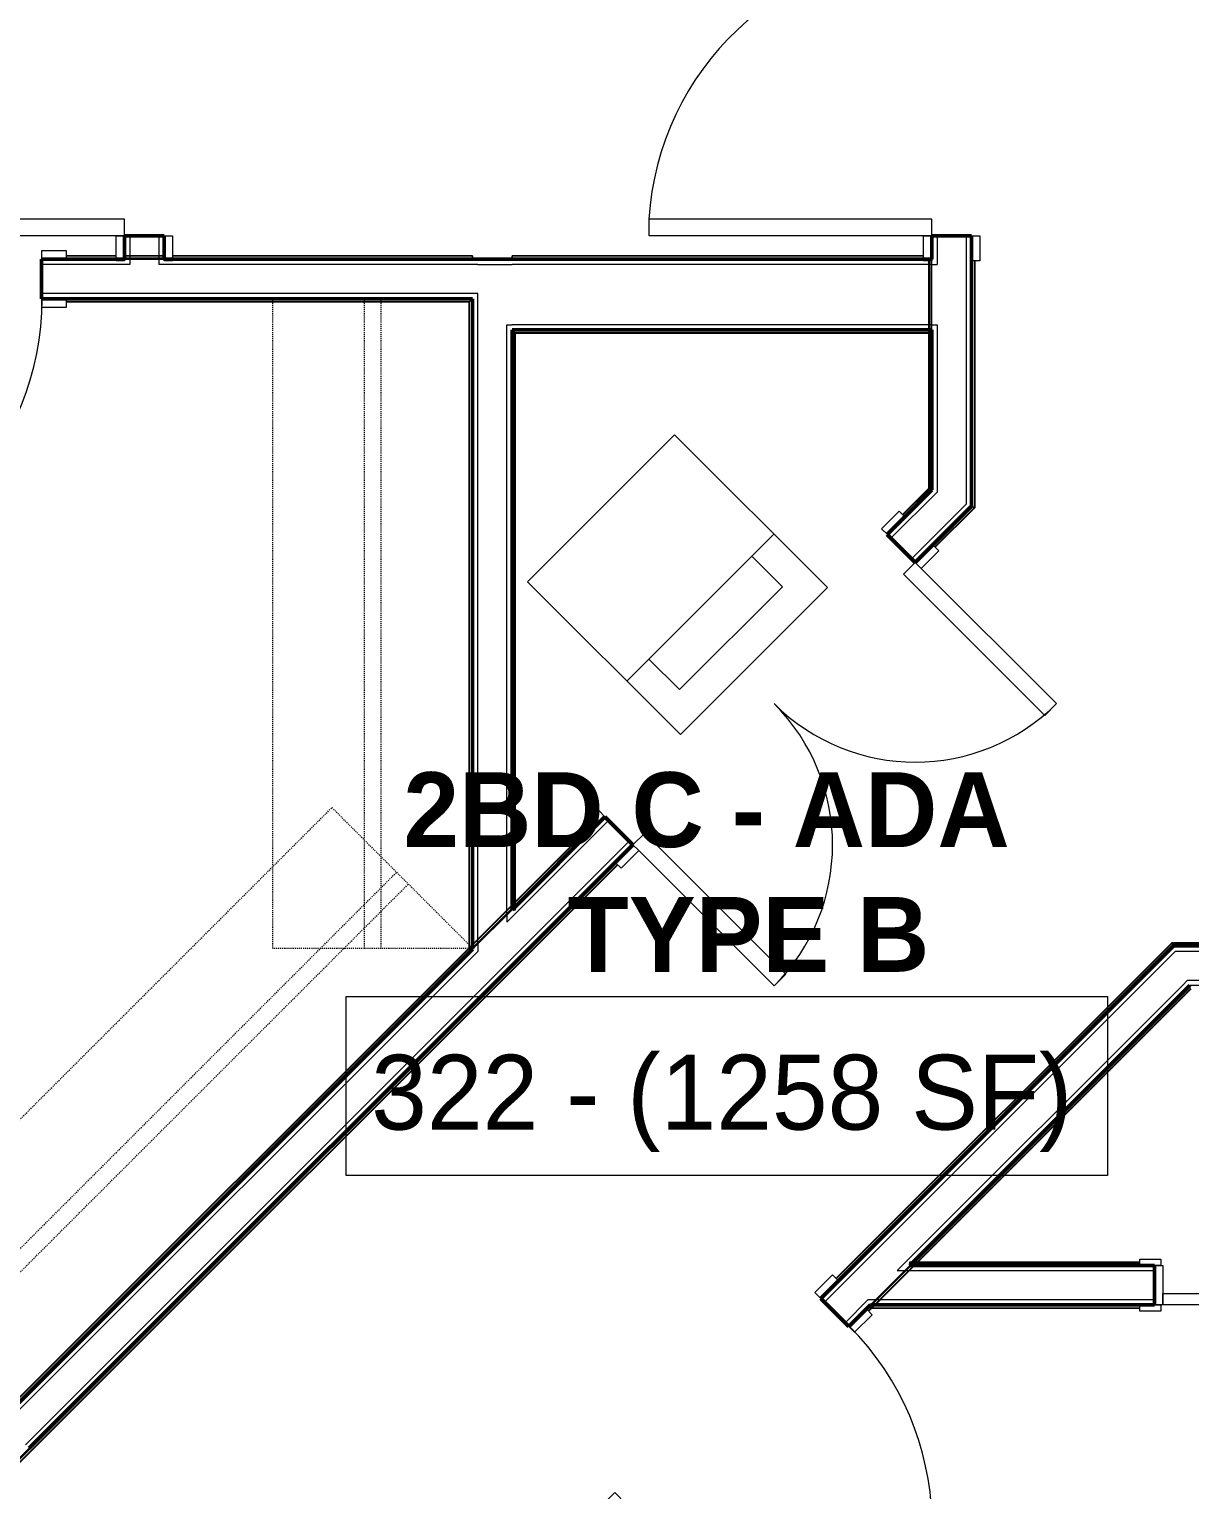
# Model space of a CAD drawing. Header units: inches. Extents: x -4218 to -1830, y 9767 to 12426.
# Drawn here: x -2405.6 to -2266.1, y 10525.4 to 10701 of the extents above; entities that cross this region are included whole.
import ezdxf

# ---------------------------------------------------------------- set-up
doc = ezdxf.new("R2010")
doc.units = ezdxf.units.IN
doc.header["$MEASUREMENT"] = 0
doc.linetypes.add('Dash', pattern=[0.25, 0.125, -0.125])
for name, color, linetype, lineweight in [('0-1', 7, 'Continuous', 5), ('0-2', 253, 'Continuous', 9), ('A-AREA-IDEN', 2, 'Continuous', 9), ('A-DOOR-1', 7, 'Continuous', 9), ('A-DOOR-2', 50, 'Continuous', 20), ('A-DOOR-FRAM-1', 50, 'Continuous', 20), ('A-WALL-1', 250, 'Continuous', 50), ('A-WALL-2', 10, 'Continuous', 13), ('A-WALL-3', 254, 'Continuous', 9), ('A-WALL-4', 253, 'Continuous', 9), ('A-WALL-5', 252, 'Continuous', 9), ('A-WALL-6', 7, 'Continuous', 9), ('I-WALL-1', 250, 'Continuous', 50), ('I-WALL-2', 254, 'Continuous', 9), ('I-WALL-3', 253, 'Continuous', 9), ('I-WALL-4', 252, 'Continuous', 9), ('I-WALL-5', 7, 'Continuous', 9), ('P-SANR-FIXT-1', 7, 'Continuous', 9), ('Q-CASE-HDLN-1', 7, 'Dash', 9)]:
    doc.layers.add(name, color=color, linetype=linetype, lineweight=lineweight)
doc.styles.add('Century Gothic', font='ufonts.com_century-gothic.ttf', dxfattribs={"height": 9})
doc.styles.add('Century Gothic_B', font='GOTHICB.TTF', dxfattribs={"height": 9})

# ---------------------------------------------------------------- blocks, each defined once
blk = doc.blocks.new('Basic Wall _ INT - W4BØF - _5_8 GYP - 2X4 WOOD_BATT_ - 5_8 GYP_ - ___-2687616-BACKGROUND - 3RD FLOOR')
at = {"layer": 'A-WALL-4'}
for p, q in [((-2292.3, 10643.61), (-2292.32, 10643.62)), ((-2292.12, 10643.53), (-2292.18, 10643.56)), ((-2291.97, 10643.47), (-2292.12, 10643.53)), ((-2291.91, 10643.45), (-2291.97, 10643.47)), ((-2299.08, 10636.86), (-2296.96, 10638.98)), ((-2335.14, 10600.8), (-2333.02, 10602.92)), ((-2408.95, 10526.99), (-2408.95, 10526.96)), ((-2408.95, 10526.8), (-2408.95, 10526.71)), ((-2408.95, 10526.7), (-2408.95, 10526.5)), ((-2408.95, 10526.5), (-2408.95, 10526.41))]:
    blk.add_line(p, q, dxfattribs=at)
at = {"layer": 'A-WALL-5'}
for p, q in [((-2296.96, 10638.98), (-2292.32, 10643.62)), ((-2291.97, 10643.47), (-2296.71, 10638.73)), ((-2408.95, 10526.99), (-2335.14, 10600.8)), ((-2334.89, 10600.55), (-2408.95, 10526.5))]:
    blk.add_line(p, q, dxfattribs=at)
at = {"layer": 'A-WALL-6'}
for p, q in [((-2296.87, 10638.89), (-2292.2, 10643.57)), ((-2291.91, 10643.45), (-2296.67, 10638.69)), ((-2408.95, 10526.82), (-2335.05, 10600.71)), ((-2334.85, 10600.51), (-2408.95, 10526.41))]:
    blk.add_line(p, q, dxfattribs=at)
at = {"layer": 'A-WALL-6', "flags": 128}
for points in [[(-2292.28, 10643.6), (-2292.26, 10643.59), (-2292.24, 10643.58), (-2292.22, 10643.58), (-2292.21, 10643.57), (-2292.2, 10643.57), (-2292.2, 10643.57)], [(-2292.2, 10643.57), (-2292.18, 10643.56), (-2292.12, 10643.53), (-2292.03, 10643.5), (-2291.91, 10643.45)], [(-2408.95, 10526.82), (-2408.95, 10526.82), (-2408.95, 10526.83), (-2408.95, 10526.85), (-2408.95, 10526.87), (-2408.95, 10526.9), (-2408.95, 10526.93)], [(-2408.95, 10526.41), (-2408.95, 10526.58), (-2408.95, 10526.71), (-2408.95, 10526.79), (-2408.95, 10526.82)]]:
    blk.add_lwpolyline(points, dxfattribs=at)
blk = doc.blocks.new('Basic Wall _ INT - W4BØF - _5_8 GYP - 2X4 WOOD_BATT_ - 5_8 GYP_ - ___-2687615-BACKGROUND - 3RD FLOOR')
at = {"layer": 'A-WALL-4'}
for p, q in [((-2297.42, 10645.73), (-2297.49, 10645.76)), ((-2297.28, 10645.67), (-2297.42, 10645.73)), ((-2297.21, 10645.64), (-2297.28, 10645.67)), ((-2297.07, 10645.58), (-2297.1, 10645.59)), ((-2302.44, 10640.22), (-2300.32, 10642.34)), ((-2338.5, 10604.16), (-2336.38, 10606.28)), ((-2352.3, 10590.36), (-2347.55, 10595.11)), ((-2347.55, 10595.6), (-2351.65, 10591.51)), ((-2347.35, 10595.81), (-2347.4, 10595.75)), ((-2347.25, 10595.9), (-2347.35, 10595.81)), ((-2347.14, 10596.02), (-2347.25, 10595.9)), ((-2352.59, 10590.56), (-2352.71, 10590.44)), ((-2352.5, 10590.65), (-2352.59, 10590.56)), ((-2352.44, 10590.71), (-2352.5, 10590.65)), ((-2351.68, 10591.48), (-2352.3, 10590.86)), ((-2408.95, 10534.3), (-2408.95, 10534.21)), ((-2408.95, 10534.21), (-2408.95, 10534)), ((-2408.95, 10534), (-2408.95, 10533.91)), ((-2408.95, 10533.74), (-2408.95, 10533.71))]:
    blk.add_line(p, q, dxfattribs=at)
at = {"layer": 'A-WALL-5'}
for p, q in [((-2297.42, 10645.73), (-2300.57, 10642.59)), ((-2300.32, 10642.34), (-2297.07, 10645.58)), ((-2347.55, 10595.11), (-2338.5, 10604.16)), ((-2338.75, 10604.4), (-2347.14, 10596.02)), ((-2347.55, 10595.29), (-2351.67, 10591.17)), ((-2347.55, 10595.69), (-2351.64, 10591.6)), ((-2347.35, 10595.9), (-2347.4, 10595.84)), ((-2347.25, 10595.99), (-2347.35, 10595.9)), ((-2347.14, 10596.11), (-2347.25, 10595.99)), ((-2351.68, 10591.57), (-2352.3, 10590.94)), ((-2352.71, 10590.44), (-2408.95, 10534.21)), ((-2408.95, 10533.71), (-2352.3, 10590.36)), ((-2352.59, 10590.65), (-2352.71, 10590.53)), ((-2352.5, 10590.74), (-2352.59, 10590.65)), ((-2352.44, 10590.8), (-2352.5, 10590.74)), ((-2351.68, 10591.16), (-2352.3, 10590.54))]:
    blk.add_line(p, q, dxfattribs=at)
at = {"layer": 'A-WALL-6'}
for p, q in [((-2297.49, 10645.76), (-2300.61, 10642.63)), ((-2297.2, 10645.64), (-2300.41, 10642.43)), ((-2338.59, 10604.24), (-2347.55, 10595.29)), ((-2338.79, 10604.45), (-2347.14, 10596.11)), ((-2352.3, 10590.54), (-2408.95, 10533.89)), ((-2352.71, 10590.53), (-2408.95, 10534.3))]:
    blk.add_line(p, q, dxfattribs=at)
at = {"layer": 'A-WALL-6', "flags": 128}
for points in [[(-2297.49, 10645.76), (-2297.37, 10645.71), (-2297.28, 10645.67), (-2297.22, 10645.64), (-2297.2, 10645.64)], [(-2297.2, 10645.64), (-2297.2, 10645.64), (-2297.19, 10645.63), (-2297.17, 10645.63), (-2297.16, 10645.62), (-2297.14, 10645.61), (-2297.12, 10645.6)], [(-2408.95, 10533.89), (-2408.95, 10533.92), (-2408.95, 10534), (-2408.95, 10534.13), (-2408.95, 10534.3)], [(-2408.95, 10533.77), (-2408.95, 10533.8), (-2408.95, 10533.83), (-2408.95, 10533.85), (-2408.95, 10533.87), (-2408.95, 10533.88), (-2408.95, 10533.89)]]:
    blk.add_lwpolyline(points, dxfattribs=at)
blk = doc.blocks.new('OD_CW_Closet - OD_CW_Closet-2622443-BACKGROUND - 3RD FLOOR')
at = {"layer": 'Q-CASE-HDLN-1'}
for p, q in [((0.74, -24), (0.74, 0)), ((0.74, 0), (80.94, 0)), ((80.94, 0), (80.94, -24)), ((0.74, -11), (80.94, -11)), ((0.74, -13), (80.94, -13)), ((80.94, -24), (0.74, -24))]:
    blk.add_line(p, q, dxfattribs=at)
blk = doc.blocks.new('OD_CW_Closet - OD_CW_Closet-3117592-BACKGROUND - 3RD FLOOR')
at = {"layer": 'Q-CASE-HDLN-1'}
for p, q in [((0.74, -24), (0.74, 0)), ((0.74, 0), (78.86, 0)), ((78.86, 0), (78.86, -24)), ((0.74, -11), (78.86, -11)), ((0.74, -13), (78.86, -13)), ((78.86, -24), (0.74, -24))]:
    blk.add_line(p, q, dxfattribs=at)
blk = doc.blocks.new('Basic Wall _ INT - W4BØF - _5_8 GYP - 2X4 WOOD_BATT_ - 5_8 GYP_ - ___-2687618-BACKGROUND - 3RD FLOOR')
at = {"layer": 'A-WALL-4'}
for p, q in [((-2347.52, 10664.8), (-2347.55, 10664.82)), ((-2347.35, 10664.62), (-2347.41, 10664.68)), ((-2347.2, 10664.47), (-2347.34, 10664.62)), ((-2347.14, 10664.41), (-2347.2, 10664.47)), ((-2347.55, 10595.11), (-2347.52, 10595.11)), ((-2347.41, 10595.11), (-2347.35, 10595.11)), ((-2347.34, 10595.11), (-2347.2, 10595.11)), ((-2347.2, 10595.9), (-2347.2, 10596.05)), ((-2347.2, 10595.77), (-2347.2, 10595.88)), ((-2347.2, 10595.68), (-2347.2, 10595.75)), ((-2347.2, 10595.46), (-2347.2, 10595.52)), ((-2347.2, 10595.11), (-2347.2, 10595.43)), ((-2347.2, 10595.11), (-2347.14, 10595.11))]:
    blk.add_line(p, q, dxfattribs=at)
at = {"layer": 'A-WALL-5'}
for p, q in [((-2347.55, 10664.82), (-2347.55, 10595.11)), ((-2347.2, 10596.05), (-2347.2, 10664.47)), ((-2347.51, 10595.11), (-2347.55, 10595.11)), ((-2347.42, 10595.11), (-2347.51, 10595.11)), ((-2347.42, 10595.11), (-2347.42, 10595.23)), ((-2347.14, 10595.11), (-2347.42, 10595.11)), ((-2347.14, 10595.96), (-2347.14, 10596.11)), ((-2347.14, 10595.83), (-2347.14, 10595.94)), ((-2347.14, 10595.74), (-2347.14, 10595.81)), ((-2347.14, 10595.52), (-2347.14, 10595.58)), ((-2347.14, 10595.11), (-2347.14, 10595.49))]:
    blk.add_line(p, q, dxfattribs=at)
at = {"layer": 'A-WALL-6'}
for p, q in [((-2347.55, 10664.82), (-2347.51, 10664.78)), ((-2347.42, 10595.23), (-2347.42, 10664.7)), ((-2347.14, 10596.11), (-2347.14, 10664.41))]:
    blk.add_line(p, q, dxfattribs=at)
at = {"layer": 'A-WALL-6', "flags": 128}
for points in [[(-2347.51, 10664.78), (-2347.48, 10664.76), (-2347.46, 10664.74), (-2347.45, 10664.72), (-2347.43, 10664.71), (-2347.43, 10664.7), (-2347.42, 10664.7)], [(-2347.42, 10664.7), (-2347.4, 10664.68), (-2347.35, 10664.62), (-2347.25, 10664.53), (-2347.14, 10664.41)]]:
    blk.add_lwpolyline(points, dxfattribs=at)
blk = doc.blocks.new('Basic Wall _ INT - W4BØF - _5_8 GYP - 2X4 WOOD_BATT_ - 5_8 GYP_ - ___-2687617-BACKGROUND - 3RD FLOOR')
at = {"layer": 'A-WALL-4'}
for p, q in [((-2352.65, 10668.22), (-2352.71, 10668.16)), ((-2352.59, 10668.28), (-2352.65, 10668.22)), ((-2352.5, 10668.37), (-2352.59, 10668.28)), ((-2352.44, 10668.43), (-2352.5, 10668.37)), ((-2352.3, 10668.57), (-2352.32, 10668.55)), ((-2352.71, 10590.36), (-2352.65, 10590.36)), ((-2352.65, 10590.46), (-2352.65, 10590.59)), ((-2352.65, 10590.36), (-2352.65, 10590.42)), ((-2352.58, 10590.36), (-2352.52, 10590.36)), ((-2352.32, 10590.36), (-2352.3, 10590.36))]:
    blk.add_line(p, q, dxfattribs=at)
at = {"layer": 'A-WALL-5'}
for p, q in [((-2352.65, 10590.59), (-2352.65, 10668.22)), ((-2352.3, 10668.57), (-2352.3, 10590.36)), ((-2352.71, 10590.4), (-2352.71, 10590.53)), ((-2352.61, 10590.36), (-2352.71, 10590.36)), ((-2352.52, 10590.36), (-2352.58, 10590.36)), ((-2352.42, 10590.36), (-2352.44, 10590.36)), ((-2352.36, 10590.36), (-2352.42, 10590.36))]:
    blk.add_line(p, q, dxfattribs=at)
at = {"layer": 'A-WALL-6'}
for p, q in [((-2352.71, 10590.53), (-2352.71, 10668.16)), ((-2352.42, 10668.45), (-2352.42, 10590.36)), ((-2352.34, 10668.53), (-2352.3, 10668.57)), ((-2352.34, 10590.36), (-2352.36, 10590.36)), ((-2352.3, 10590.36), (-2352.34, 10590.36))]:
    blk.add_line(p, q, dxfattribs=at)
at = {"layer": 'A-WALL-6', "flags": 128}
for points in [[(-2352.71, 10668.16), (-2352.59, 10668.28), (-2352.5, 10668.37), (-2352.44, 10668.43), (-2352.42, 10668.45)], [(-2352.42, 10668.45), (-2352.42, 10668.45), (-2352.41, 10668.46), (-2352.4, 10668.47), (-2352.38, 10668.49), (-2352.36, 10668.51), (-2352.34, 10668.53)]]:
    blk.add_lwpolyline(points, dxfattribs=at)
blk = doc.blocks.new('Stacked Washer and Dryer - 26_x25_ - Private-1372850-BACKGROUND - 3RD FLOOR')
at = {"layer": 'P-SANR-FIXT-1'}
for p, q in [((0, 12.5), (26, 12.5)), ((0, 12.5), (0, -12.5)), ((16.90625, -12.5), (16.90625, 12.5)), ((26, 12.5), (26, -12.5)), ((22.09375, 8.75), (16.90625, 8.75)), ((22.09375, -8.75), (22.09375, 8.75)), ((16.90625, -8.75), (22.09375, -8.75)), ((26, -12.5), (0, -12.5))]:
    blk.add_line(p, q, dxfattribs=at)
blk = doc.blocks.new('SWING - DOUBLE - FLUSH - 4-0 x 6-8 - DUMMY-3207495-BACKGROUND - 3RD FLOOR')
at = {"layer": 'A-DOOR-1'}
for p, q in [((-27, 2.375), (-27, 3.375)), ((-27, 3.375), (-24, 3.375)), ((-24, 2.375), (-27, 2.375)), ((-24, 3.375), (-24, 2.375)), ((24, 2.375), (24, 3.375)), ((24, 3.375), (27, 3.375)), ((27, 2.375), (24, 2.375)), ((27, 3.375), (27, 2.375)), ((-27, -2.375), (-24, -2.375)), ((-27, -3.375), (-27, -2.375)), ((-24, -3.375), (-27, -3.375)), ((-24, -2.375), (-24, -3.375)), ((24, -2.375), (27, -2.375)), ((24, -3.375), (24, -2.375)), ((27, -3.375), (24, -3.375)), ((27, -2.375), (27, -3.375))]:
    blk.add_line(p, q, dxfattribs=at)
for centre, start, end in [((-24, -2.375), 270, 0), ((24, -2.375), 180, 270)]:
    blk.add_arc(centre, 24, start, end, dxfattribs=at)
at = {"layer": 'A-DOOR-2'}
for p, q in [((-22, -2.375), (-24, -2.375)), ((-24, -3.375), (-24, -26.375)), ((-22, -26.375), (-22, -2.375)), ((22, -2.375), (24, -2.375)), ((22, -26.375), (22, -2.375)), ((24, -3.375), (24, -26.375)), ((-24, -26.375), (-22, -26.375)), ((24, -26.375), (22, -26.375))]:
    blk.add_line(p, q, dxfattribs=at)
blk = doc.blocks.new('SWING - SINGLE - FLUSH - 2-10 x 6-8 - PRIVACY-3199405-BACKGROUND - 3RD FLOOR')
at = {"layer": 'A-DOOR-1'}
blk.add_arc((17, -2.38), 34.07, 180, 266.6343, dxfattribs=at)
at = {"layer": 'A-DOOR-2'}
for p, q in [((15, -2.38), (15, -36.38)), ((17, -2.38), (15, -2.38)), ((17, -2.38), (17, -36.38)), ((17, -36.38), (15, -36.38))]:
    blk.add_line(p, q, dxfattribs=at)
at = {"layer": 'A-DOOR-FRAM-1'}
for p, q in [((-20, 2.37), (-20, 3.37)), ((-20, 3.37), (-17, 3.37)), ((-17, 2.37), (-20, 2.37)), ((-17, 3.37), (-17, 2.37)), ((17, 2.37), (17, 3.37)), ((17, 3.37), (20, 3.37)), ((20, 2.37), (17, 2.37)), ((20, 3.37), (20, 2.37)), ((-20, -2.38), (-17, -2.38)), ((-20, -3.38), (-20, -2.38)), ((-17, -3.38), (-20, -3.38)), ((-17, -2.38), (-17, -3.38)), ((17, -2.38), (20, -2.38)), ((17, -3.38), (17, -2.38)), ((20, -3.38), (17, -3.38)), ((20, -2.38), (20, -3.38))]:
    blk.add_line(p, q, dxfattribs=at)
blk = doc.blocks.new('Basic Wall _ INT - W4BØF - _5_8 GYP - 2X4 WOOD_BATT_ - 5_8 GYP_ - ___-2694537-BACKGROUND - 3RD FLOOR')
at = {"layer": 'A-WALL-4'}
for p, q in [((-2404.12, 10673.32), (-2401.12, 10673.32)), ((-2389.37, 10673.68), (-2394.12, 10673.68)), ((-2394.12, 10673.32), (-2389.37, 10673.32))]:
    blk.add_line(p, q, dxfattribs=at)
at = {"layer": 'A-WALL-5'}
for p, q in [((-2395.12, 10673.68), (-2401.12, 10673.68)), ((-2401.12, 10673.32), (-2395.12, 10673.32)), ((-2389.37, 10673.74), (-2394.12, 10673.74)), ((-2393.53, 10673.45), (-2394.12, 10673.45)), ((-2390, 10673.45), (-2393.5, 10673.45)), ((-2389.37, 10673.45), (-2389.97, 10673.45)), ((-2352.3, 10673.68), (-2388.37, 10673.68)), ((-2388.37, 10673.32), (-2352.3, 10673.32)), ((-2352.3, 10673.68), (-2352.3, 10673.74)), ((-2352.3, 10673.53), (-2352.3, 10673.68)), ((-2352.3, 10673.46), (-2352.3, 10673.53)), ((-2352.3, 10673.32), (-2352.3, 10673.35))]:
    blk.add_line(p, q, dxfattribs=at)
at = {"layer": 'A-WALL-6'}
for p, q in [((-2395.12, 10673.74), (-2401.12, 10673.74)), ((-2395.12, 10673.45), (-2401.12, 10673.45)), ((-2352.3, 10673.74), (-2388.37, 10673.74)), ((-2352.3, 10673.45), (-2388.37, 10673.45)), ((-2352.3, 10673.74), (-2352.3, 10673.45)), ((-2352.3, 10673.45), (-2352.3, 10673.37)), ((-2352.3, 10673.37), (-2352.3, 10673.32))]:
    blk.add_line(p, q, dxfattribs=at)
blk = doc.blocks.new('Basic Wall _ INT - W4BØF - _5_8 GYP - 2X4 WOOD_BATT_ - 5_8 GYP_ - ___-2694538-BACKGROUND - 3RD FLOOR')
at = {"layer": 'A-WALL-4'}
for p, q in [((-2404.12, 10668.57), (-2401.12, 10668.57)), ((-2352.71, 10668.16), (-2352.65, 10668.22)), ((-2352.65, 10668.22), (-2352.59, 10668.28)), ((-2352.59, 10668.28), (-2352.5, 10668.37)), ((-2352.5, 10668.37), (-2352.44, 10668.43)), ((-2352.32, 10668.55), (-2352.3, 10668.57))]:
    blk.add_line(p, q, dxfattribs=at)
at = {"layer": 'A-WALL-5'}
for p, q in [((-2401.12, 10668.57), (-2352.3, 10668.57)), ((-2352.65, 10668.22), (-2401.12, 10668.22))]:
    blk.add_line(p, q, dxfattribs=at)
at = {"layer": 'A-WALL-6'}
for p, q in [((-2401.12, 10668.45), (-2352.42, 10668.45)), ((-2352.71, 10668.16), (-2401.12, 10668.16))]:
    blk.add_line(p, q, dxfattribs=at)
at = {"layer": 'A-WALL-6', "flags": 128}
for points in [[(-2352.42, 10668.45), (-2352.44, 10668.43), (-2352.5, 10668.37), (-2352.59, 10668.28), (-2352.71, 10668.16)], [(-2352.34, 10668.53), (-2352.36, 10668.51), (-2352.38, 10668.49), (-2352.4, 10668.47), (-2352.41, 10668.46), (-2352.42, 10668.45), (-2352.42, 10668.45)]]:
    blk.add_lwpolyline(points, dxfattribs=at)
blk = doc.blocks.new('SWING - SINGLE - FLUSH - 2-10 x 6-8 - PASSAGE-3199424-BACKGROUND - 3RD FLOOR')
at = {"layer": 'A-DOOR-1'}
blk.add_arc((17, 2.37), 34.07, 93.3657, 180, dxfattribs=at)
at = {"layer": 'A-DOOR-2'}
for p, q in [((15, 2.37), (15, 36.38)), ((17, 36.38), (15, 36.38)), ((17, 2.37), (17, 36.38)), ((17, 2.37), (15, 2.37))]:
    blk.add_line(p, q, dxfattribs=at)
at = {"layer": 'A-DOOR-FRAM-1'}
for p, q in [((-17, 3.37), (-20, 3.37)), ((-20, 3.37), (-20, 2.37)), ((-20, 2.37), (-17, 2.37)), ((-17, 2.37), (-17, 3.37)), ((20, 3.37), (17, 3.37)), ((17, 3.37), (17, 2.37)), ((17, 2.37), (20, 2.37)), ((20, 2.37), (20, 3.37)), ((-17, -2.38), (-20, -2.38)), ((-20, -2.38), (-20, -3.38)), ((-20, -3.38), (-17, -3.38)), ((-17, -3.38), (-17, -2.38)), ((20, -2.38), (17, -2.38)), ((17, -2.38), (17, -3.38)), ((17, -3.38), (20, -3.38)), ((20, -3.38), (20, -2.38))]:
    blk.add_line(p, q, dxfattribs=at)
blk = doc.blocks.new('Basic Wall _ INT - W4BØF - _5_8 GYP - 2X4 WOOD_BATT_ - 5_8 GYP_ - ___-2694541-BACKGROUND - 3RD FLOOR')
at = {"layer": 'A-WALL-4'}
blk.add_line((-2266.08, 10586), (-2266.07, 10585.98), dxfattribs=at)
at = {"layer": 'A-WALL-5'}
blk.add_line((-2108.72, 10586), (-2266.08, 10586), dxfattribs=at)
blk = doc.blocks.new('Basic Wall _ INT - W4BØF - _5_8 GYP - 2X4 WOOD_BATT_ - 5_8 GYP_ - ___-2694542-BACKGROUND - 3RD FLOOR')
at = {"layer": 'A-WALL-4'}
for p, q in [((-2268.22, 10591.17), (-2268.2, 10591.11)), ((-2268.2, 10591.11), (-2268.14, 10590.96)), ((-2268.13, 10590.96), (-2268.11, 10590.89)), ((-2268.06, 10590.78), (-2268.05, 10590.75))]:
    blk.add_line(p, q, dxfattribs=at)
at = {"layer": 'A-WALL-5'}
for p, q in [((-2268.2, 10591.11), (-2243.94, 10591.11)), ((-2243.53, 10590.75), (-2268.05, 10590.75))]:
    blk.add_line(p, q, dxfattribs=at)
at = {"layer": 'A-WALL-6'}
for p, q in [((-2268.22, 10591.17), (-2243.94, 10591.17)), ((-2243.52, 10590.88), (-2268.1, 10590.88))]:
    blk.add_line(p, q, dxfattribs=at)
at = {"layer": 'A-WALL-6', "flags": 128}
for points in [[(-2268.1, 10590.88), (-2268.11, 10590.9), (-2268.13, 10590.96), (-2268.17, 10591.05), (-2268.22, 10591.17)], [(-2268.07, 10590.8), (-2268.08, 10590.82), (-2268.09, 10590.84), (-2268.09, 10590.86), (-2268.1, 10590.87), (-2268.1, 10590.88), (-2268.1, 10590.88)]]:
    blk.add_lwpolyline(points, dxfattribs=at)
blk = doc.blocks.new('Basic Wall _ INT - W4BØF - _5_8 GYP - 2X4 WOOD_BATT_ - 5_8 GYP_ - ___-2694544-BACKGROUND - 3RD FLOOR')
at = {"layer": 'A-WALL-4'}
for p, q in [((-2299.73, 10552.77), (-2299.73, 10552.71)), ((-2299.73, 10552.71), (-2299.73, 10552.56)), ((-2299.73, 10552.71), (-2299.39, 10552.71)), ((-2299.73, 10552.56), (-2299.73, 10552.49)), ((-2299.73, 10552.38), (-2299.73, 10552.35)), ((-2299.38, 10552.71), (-2299.32, 10552.71)), ((-2299.16, 10552.71), (-2299.1, 10552.71)), ((-2299.07, 10552.71), (-2298.97, 10552.71)), ((-2298.93, 10552.71), (-2298.8, 10552.71)), ((-2270.43, 10552.35), (-2272.07, 10552.35))]:
    blk.add_line(p, q, dxfattribs=at)
at = {"layer": 'A-WALL-5'}
for p, q in [((-2299.73, 10552.48), (-2299.73, 10552.77)), ((-2299.73, 10552.77), (-2299.33, 10552.77)), ((-2299.61, 10552.48), (-2299.73, 10552.48)), ((-2299.73, 10552.4), (-2299.73, 10552.48)), ((-2299.73, 10552.35), (-2299.73, 10552.4)), ((-2272.07, 10552.35), (-2299.73, 10552.35)), ((-2299.32, 10552.77), (-2299.26, 10552.77)), ((-2299.1, 10552.77), (-2299.03, 10552.77)), ((-2299.01, 10552.77), (-2298.9, 10552.77)), ((-2298.87, 10552.77), (-2298.73, 10552.77)), ((-2298.8, 10552.71), (-2272.07, 10552.71))]:
    blk.add_line(p, q, dxfattribs=at)
at = {"layer": 'A-WALL-6'}
for p, q in [((-2272.07, 10552.48), (-2299.61, 10552.48)), ((-2298.73, 10552.77), (-2272.07, 10552.77))]:
    blk.add_line(p, q, dxfattribs=at)
blk = doc.blocks.new('Basic Wall _ INT - W4BØF - _5_8 GYP - 2X4 WOOD_BATT_ - 5_8 GYP_ - ___-2694543-BACKGROUND - 3RD FLOOR')
at = {"layer": 'A-WALL-4'}
for p, q in [((-2304.48, 10547.6), (-2304.48, 10547.58)), ((-2270.43, 10547.6), (-2272.07, 10547.6)), ((-2304.48, 10547.5), (-2304.48, 10547.52)), ((-2304.48, 10547.4), (-2304.48, 10547.32)), ((-2304.48, 10547.31), (-2304.48, 10547.25)), ((-2304.48, 10547.25), (-2304.48, 10547.19)), ((-2304.48, 10547.25), (-2304.42, 10547.25)), ((-2304.41, 10547.25), (-2304.25, 10547.25))]:
    blk.add_line(p, q, dxfattribs=at)
at = {"layer": 'A-WALL-5'}
for p, q in [((-2272.07, 10547.6), (-2304.48, 10547.6)), ((-2304.48, 10547.52), (-2304.48, 10547.54)), ((-2304.48, 10547.49), (-2304.48, 10547.5)), ((-2304.48, 10547.48), (-2304.48, 10547.49)), ((-2304.48, 10547.46), (-2304.48, 10547.48)), ((-2304.48, 10547.32), (-2304.48, 10547.4)), ((-2304.48, 10547.19), (-2304.48, 10547.31)), ((-2304.47, 10547.19), (-2304.31, 10547.19)), ((-2304.25, 10547.25), (-2272.07, 10547.25))]:
    blk.add_line(p, q, dxfattribs=at)
at = {"layer": 'A-WALL-6'}
for p, q in [((-2304.48, 10547.56), (-2304.48, 10547.6)), ((-2304.48, 10547.54), (-2304.48, 10547.56)), ((-2304.48, 10547.48), (-2272.07, 10547.48)), ((-2304.31, 10547.19), (-2272.07, 10547.19))]:
    blk.add_line(p, q, dxfattribs=at)
blk = doc.blocks.new('Basic Wall _ INT - W4BØF - _5_8 GYP - 2X4 WOOD_BATT_ - 5_8 GYP_ - ___-2694547-BACKGROUND - 3RD FLOOR')
at = {"layer": 'A-WALL-4'}
for p, q in [((-2268.2, 10591.11), (-2268.22, 10591.17)), ((-2268.14, 10590.96), (-2268.2, 10591.11)), ((-2268.11, 10590.89), (-2268.13, 10590.96)), ((-2268.05, 10590.75), (-2268.06, 10590.78)), ((-2310.44, 10548.36), (-2308.32, 10550.49))]:
    blk.add_line(p, q, dxfattribs=at)
at = {"layer": 'A-WALL-5'}
for p, q in [((-2268.2, 10591.11), (-2308.57, 10550.73)), ((-2308.32, 10550.49), (-2268.05, 10590.75))]:
    blk.add_line(p, q, dxfattribs=at)
at = {"layer": 'A-WALL-6'}
for p, q in [((-2268.22, 10591.17), (-2308.61, 10550.78)), ((-2268.1, 10590.88), (-2308.41, 10550.57))]:
    blk.add_line(p, q, dxfattribs=at)
at = {"layer": 'A-WALL-6', "flags": 128}
for points in [[(-2268.22, 10591.17), (-2268.17, 10591.05), (-2268.13, 10590.96), (-2268.11, 10590.9), (-2268.1, 10590.88)], [(-2268.1, 10590.88), (-2268.1, 10590.88), (-2268.1, 10590.87), (-2268.09, 10590.86), (-2268.09, 10590.84), (-2268.08, 10590.82), (-2268.07, 10590.8)]]:
    blk.add_lwpolyline(points, dxfattribs=at)
blk = doc.blocks.new('Basic Wall _ INT - W4BØF - _5_8 GYP - 2X4 WOOD_BATT_ - 5_8 GYP_ - ___-2694548-BACKGROUND - 3RD FLOOR')
at = {"layer": 'A-WALL-4'}
for p, q in [((-2304.48, 10547.6), (-2299.73, 10552.35)), ((-2299.25, 10552.34), (-2303.36, 10548.23)), ((-2299.04, 10552.56), (-2299.09, 10552.5)), ((-2298.95, 10552.65), (-2299.03, 10552.56)), ((-2298.83, 10552.76), (-2298.94, 10552.65)), ((-2303.37, 10548.22), (-2303.94, 10547.65)), ((-2307.08, 10545.01), (-2304.96, 10547.13)), ((-2304.28, 10547.31), (-2304.4, 10547.19)), ((-2304.19, 10547.4), (-2304.28, 10547.31)), ((-2304.13, 10547.46), (-2304.19, 10547.4))]:
    blk.add_line(p, q, dxfattribs=at)
at = {"layer": 'A-WALL-5'}
for p, q in [((-2299.73, 10552.35), (-2266.08, 10586)), ((-2265.94, 10585.65), (-2298.83, 10552.76)), ((-2303.68, 10548.23), (-2300.2, 10551.71)), ((-2299.16, 10552.34), (-2303.27, 10548.23)), ((-2300.18, 10551.73), (-2299.56, 10552.35)), ((-2298.95, 10552.56), (-2299, 10552.5)), ((-2298.86, 10552.65), (-2298.95, 10552.56)), ((-2298.74, 10552.76), (-2298.85, 10552.65)), ((-2304.96, 10547.13), (-2304.48, 10547.6)), ((-2304.31, 10547.6), (-2303.68, 10548.23)), ((-2303.28, 10548.22), (-2303.9, 10547.6)), ((-2304.4, 10547.19), (-2304.71, 10546.88)), ((-2304.19, 10547.31), (-2304.31, 10547.19)), ((-2304.1, 10547.4), (-2304.19, 10547.31)), ((-2304.04, 10547.46), (-2304.1, 10547.4))]:
    blk.add_line(p, q, dxfattribs=at)
at = {"layer": 'A-WALL-6'}
for p, q in [((-2299.56, 10552.35), (-2266.03, 10585.88)), ((-2265.91, 10585.59), (-2298.73, 10552.77)), ((-2304.87, 10547.04), (-2304.31, 10547.6)), ((-2304.31, 10547.19), (-2304.67, 10546.83))]:
    blk.add_line(p, q, dxfattribs=at)
blk = doc.blocks.new('SWING - SINGLE - FLUSH - 2-10 x 6-8 - PRIVACY-3199407-BACKGROUND - 3RD FLOOR')
at = {"layer": 'A-DOOR-1'}
blk.add_arc((17, 2.37), 34.07, 93.3657, 180, dxfattribs=at)
at = {"layer": 'A-DOOR-2'}
for p, q in [((15, 2.37), (15, 36.38)), ((17, 36.38), (15, 36.38)), ((17, 2.37), (17, 36.38)), ((17, 2.37), (15, 2.37))]:
    blk.add_line(p, q, dxfattribs=at)
at = {"layer": 'A-DOOR-FRAM-1'}
for p, q in [((-17, 3.37), (-20, 3.37)), ((-20, 3.37), (-20, 2.37)), ((-20, 2.37), (-17, 2.37)), ((-17, 2.37), (-17, 3.37)), ((20, 3.37), (17, 3.37)), ((17, 3.37), (17, 2.37)), ((17, 2.37), (20, 2.37)), ((20, 2.37), (20, 3.37)), ((-17, -2.38), (-20, -2.38)), ((-20, -2.38), (-20, -3.38)), ((-20, -3.38), (-17, -3.38)), ((-17, -3.38), (-17, -2.38)), ((20, -2.38), (17, -2.38)), ((17, -2.38), (17, -3.38)), ((17, -3.38), (20, -3.38)), ((20, -3.38), (20, -2.38))]:
    blk.add_line(p, q, dxfattribs=at)
blk = doc.blocks.new('SLIDING - FLUSH - 6-0 x 6-8-3203588-BACKGROUND - 3RD FLOOR')
at = {"layer": 'A-DOOR-1'}
for p, q in [((-38.75, 3.25), (-36.25, 3.25)), ((-38.75, 2.5), (-38.75, 3.25)), ((-36.25, 2.5), (-38.75, 2.5)), ((-36.25, 3.25), (-36.25, 2.5)), ((36.25, 3.25), (38.75, 3.25)), ((36.25, 2.5), (36.25, 3.25)), ((38.75, 2.5), (36.25, 2.5)), ((38.75, 3.25), (38.75, 2.5)), ((-38.75, -2.25), (-36.25, -2.25)), ((-38.75, -3), (-38.75, -2.25)), ((-36.25, -3), (-38.75, -3)), ((-36.25, -2.25), (-36.25, -3)), ((36.25, -2.25), (38.75, -2.25)), ((36.25, -3), (36.25, -2.25)), ((38.75, -3), (36.25, -3)), ((38.75, -2.25), (38.75, -3))]:
    blk.add_line(p, q, dxfattribs=at)
at = {"layer": 'A-DOOR-2'}
for p, q in [((-1, -0.875), (-1, 0.5)), ((-1, 0.5), (36, 0.5)), ((36, 0.5), (36, -0.875)), ((-36, -2.25), (-36, -0.875)), ((-36, -0.875), (1, -0.875)), ((36, -0.875), (-1, -0.875)), ((1, -0.875), (1, -2.25)), ((1, -2.25), (-36, -2.25))]:
    blk.add_line(p, q, dxfattribs=at)
at = {"layer": 'A-DOOR-FRAM-1'}
for p, q in [((-37, -2.25), (-37, 2.5)), ((-37, 2.5), (-36, 2.5)), ((-36, 2.5), (-36, -2.25)), ((36, 2.5), (37, 2.5)), ((36, -2.25), (36, 2.5)), ((37, 2.5), (37, -2.25)), ((-36, -2.25), (-37, -2.25)), ((37, -2.25), (36, -2.25))]:
    blk.add_line(p, q, dxfattribs=at)
blk = doc.blocks.new('Basic Wall _ INT - W4BØF - _5_8 GYP - 2X4 WOOD_BATT_ - 5_8 GYP_ - ___-2694557-BACKGROUND - 3RD FLOOR')
at = {"layer": 'A-WALL-4'}
for p, q in [((-2292.32, 10673.13), (-2292.32, 10676.13)), ((-2292.32, 10643.62), (-2292.3, 10643.61)), ((-2292.18, 10643.56), (-2292.12, 10643.53)), ((-2292.12, 10643.53), (-2291.97, 10643.47)), ((-2291.97, 10643.47), (-2291.91, 10643.45))]:
    blk.add_line(p, q, dxfattribs=at)
at = {"layer": 'A-WALL-5'}
for p, q in [((-2292.32, 10643.62), (-2292.32, 10673.13)), ((-2291.97, 10673.13), (-2291.97, 10643.47))]:
    blk.add_line(p, q, dxfattribs=at)
at = {"layer": 'A-WALL-6'}
for p, q in [((-2292.2, 10643.57), (-2292.2, 10673.13)), ((-2291.91, 10673.13), (-2291.91, 10643.45))]:
    blk.add_line(p, q, dxfattribs=at)
at = {"layer": 'A-WALL-6', "flags": 128}
for points in [[(-2292.2, 10643.57), (-2292.2, 10643.57), (-2292.21, 10643.57), (-2292.22, 10643.58), (-2292.24, 10643.58), (-2292.26, 10643.59), (-2292.28, 10643.6)], [(-2291.91, 10643.45), (-2292.03, 10643.5), (-2292.12, 10643.53), (-2292.18, 10643.56), (-2292.2, 10643.57)]]:
    blk.add_lwpolyline(points, dxfattribs=at)
blk = doc.blocks.new('Basic Wall _ INT - W4BØF - _5_8 GYP - 2X4 WOOD_BATT_ - 5_8 GYP_ - ___-2694558-BACKGROUND - 3RD FLOOR')
at = {"layer": 'A-WALL-4'}
for p, q in [((-2297.42, 10673.13), (-2297.42, 10664.82)), ((-2297.07, 10664.82), (-2297.07, 10673.13)), ((-2297.42, 10664.68), (-2297.42, 10664.62)), ((-2297.42, 10664.62), (-2297.42, 10664.53)), ((-2297.42, 10664.53), (-2297.42, 10664.41)), ((-2297.49, 10645.76), (-2297.42, 10645.73)), ((-2297.42, 10645.73), (-2297.28, 10645.67)), ((-2297.28, 10645.67), (-2297.21, 10645.64)), ((-2297.1, 10645.59), (-2297.07, 10645.58))]:
    blk.add_line(p, q, dxfattribs=at)
at = {"layer": 'A-WALL-5'}
for p, q in [((-2297.49, 10673.13), (-2297.49, 10664.82)), ((-2297.2, 10673.13), (-2297.2, 10672.7)), ((-2297.2, 10672.68), (-2297.2, 10664.82)), ((-2297.49, 10664.68), (-2297.49, 10664.62)), ((-2297.49, 10664.62), (-2297.49, 10664.53)), ((-2297.49, 10664.53), (-2297.49, 10664.41)), ((-2297.42, 10664.41), (-2297.42, 10645.73)), ((-2297.07, 10645.58), (-2297.07, 10664.82))]:
    blk.add_line(p, q, dxfattribs=at)
at = {"layer": 'A-WALL-6'}
for p, q in [((-2297.49, 10664.41), (-2297.49, 10645.76)), ((-2297.2, 10664.82), (-2297.2, 10645.64))]:
    blk.add_line(p, q, dxfattribs=at)
at = {"layer": 'A-WALL-6', "flags": 128}
for points in [[(-2297.2, 10645.64), (-2297.22, 10645.64), (-2297.28, 10645.67), (-2297.37, 10645.71), (-2297.49, 10645.76)], [(-2297.12, 10645.6), (-2297.14, 10645.61), (-2297.16, 10645.62), (-2297.17, 10645.63), (-2297.19, 10645.63), (-2297.2, 10645.64), (-2297.2, 10645.64)]]:
    blk.add_lwpolyline(points, dxfattribs=at)
blk = doc.blocks.new('Basic Wall _ INT - W8BØF - _5_8 GYP - 2X8 WOOD_BATT_ - 5_8 GYP_ - ___-2699218-BACKGROUND - 3RD FLOOR')
at = {"layer": 'I-WALL-4'}
for p, q in [((-2347.55, 10673.74), (-2347.55, 10673.68)), ((-2347.55, 10673.68), (-2347.55, 10673.53)), ((-2298.07, 10673.68), (-2347.55, 10673.68)), ((-2347.55, 10673.53), (-2347.55, 10673.46)), ((-2347.55, 10673.35), (-2347.55, 10673.32)), ((-2347.55, 10673.32), (-2298.07, 10673.32))]:
    blk.add_line(p, q, dxfattribs=at)
at = {"layer": 'I-WALL-5'}
for p, q in [((-2347.55, 10673.45), (-2347.55, 10673.74)), ((-2298.07, 10673.74), (-2347.55, 10673.74)), ((-2298.07, 10673.45), (-2347.55, 10673.45)), ((-2347.55, 10673.37), (-2347.55, 10673.45)), ((-2347.55, 10673.32), (-2347.55, 10673.37))]:
    blk.add_line(p, q, dxfattribs=at)
blk = doc.blocks.new('Basic Wall _ INT - W8BØF - _5_8 GYP - 2X8 WOOD_BATT_ - 5_8 GYP_ - ___-2704600-BACKGROUND - 3RD FLOOR')
at = {"layer": 'I-WALL-2'}
for p, q in [((-2297.07, 10664.8), (-2297.07, 10664.82)), ((-2297.07, 10664.62), (-2297.07, 10664.68)), ((-2297.07, 10664.47), (-2297.07, 10664.62)), ((-2297.07, 10664.41), (-2297.07, 10664.47))]:
    blk.add_line(p, q, dxfattribs=at)
at = {"layer": 'I-WALL-3'}
for p, q in [((-2347.55, 10664.82), (-2347.52, 10664.8)), ((-2347.41, 10664.68), (-2347.35, 10664.62)), ((-2347.34, 10664.62), (-2347.2, 10664.47)), ((-2347.2, 10664.47), (-2347.14, 10664.41)), ((-2297.31, 10664.47), (-2297.49, 10664.47)), ((-2297.07, 10664.76), (-2297.07, 10664.7)), ((-2297.07, 10664.7), (-2297.07, 10664.41))]:
    blk.add_line(p, q, dxfattribs=at)
at = {"layer": 'I-WALL-4'}
for p, q in [((-2347.55, 10664.82), (-2297.07, 10664.82)), ((-2297.49, 10664.47), (-2347.2, 10664.47)), ((-2297.31, 10664.41), (-2297.49, 10664.41)), ((-2297.07, 10664.82), (-2297.07, 10664.78)), ((-2297.07, 10664.78), (-2297.07, 10664.76))]:
    blk.add_line(p, q, dxfattribs=at)
at = {"layer": 'I-WALL-5'}
for p, q in [((-2347.51, 10664.78), (-2347.55, 10664.82)), ((-2347.42, 10664.7), (-2297.07, 10664.7)), ((-2297.49, 10664.41), (-2347.14, 10664.41))]:
    blk.add_line(p, q, dxfattribs=at)
at = {"layer": 'I-WALL-5', "flags": 128}
for points in [[(-2347.42, 10664.7), (-2347.43, 10664.7), (-2347.43, 10664.71), (-2347.45, 10664.72), (-2347.46, 10664.74), (-2347.48, 10664.76), (-2347.51, 10664.78)], [(-2347.14, 10664.41), (-2347.25, 10664.53), (-2347.35, 10664.62), (-2347.4, 10664.68), (-2347.42, 10664.7)]]:
    blk.add_lwpolyline(points, dxfattribs=at)
blk = doc.blocks.new('CTR - 1st Phase - Unit Layouts_rvt-1-BACKGROUND - 3RD FLOOR')
at = {"layer": 'A-WALL-1'}
for p, q in [((-2389.37, 10676.13), (-2394.12, 10676.13)), ((-2394.12, 10676.13), (-2394.12, 10673.32)), ((-2389.37, 10673.32), (-2389.37, 10676.13)), ((-2292.32, 10676.13), (-2297.07, 10676.13)), ((-2297.07, 10676.13), (-2297.07, 10673.32)), ((-2292.32, 10650.33), (-2292.32, 10676.13)), ((-2394.12, 10673.32), (-2404.12, 10673.32)), ((-2404.12, 10673.32), (-2404.12, 10668.57)), ((-2352.3, 10673.32), (-2389.37, 10673.32)), ((-2351.67, 10673.32), (-2352.3, 10673.32)), ((-2347.55, 10673.32), (-2351.67, 10673.32)), ((-2404.12, 10668.57), (-2352.3, 10668.57)), ((-2352.3, 10668.57), (-2352.3, 10590.36)), ((-2347.55, 10595.11), (-2347.55, 10664.82)), ((-2297.07, 10664.82), (-2297.07, 10645.58)), ((-2292.32, 10644.5), (-2292.32, 10650.33)), ((-2297.07, 10645.58), (-2302.44, 10640.22)), ((-2292.32, 10643.62), (-2292.32, 10644.5)), ((-2299.08, 10636.86), (-2292.32, 10643.62)), ((-2302.44, 10640.22), (-2299.08, 10636.86)), ((-2336.38, 10606.28), (-2347.55, 10595.11)), ((-2333.02, 10602.92), (-2336.38, 10606.28)), ((-2405.59, 10530.35), (-2333.02, 10602.92)), ((-2352.3, 10590.36), (-2408.95, 10533.71)), ((-2268.68, 10590.13), (-2272.8, 10586)), ((-2268.05, 10590.75), (-2268.68, 10590.13)), ((-2243.53, 10590.75), (-2268.05, 10590.75)), ((-2272.8, 10586), (-2310.44, 10548.36)), ((-2299.73, 10552.35), (-2266.08, 10586)), ((-2270.32, 10552.35), (-2299.73, 10552.35)), ((-2270.32, 10547.6), (-2270.32, 10552.35)), ((-2310.44, 10548.36), (-2307.08, 10545.01)), ((-2307.08, 10545.01), (-2304.48, 10547.6)), ((-2304.48, 10547.6), (-2270.32, 10547.6))]:
    blk.add_line(p, q, dxfattribs=at)
at = {"layer": 'A-WALL-2'}
for p, q in [((-2393.5, 10676.13), (-2393.5, 10673.32)), ((-2390, 10676.13), (-2390, 10673.32)), ((-2296.45, 10676.13), (-2296.45, 10672.7)), ((-2292.95, 10676.13), (-2292.95, 10649.71)), ((-2393.5, 10672.7), (-2404.12, 10672.7)), ((-2393.5, 10673.32), (-2393.5, 10672.7)), ((-2390, 10673.32), (-2390, 10672.7)), ((-2352.3, 10672.7), (-2390, 10672.7)), ((-2351.67, 10672.7), (-2352.3, 10672.7)), ((-2351.67, 10672.7), (-2348.17, 10672.7)), ((-2348.17, 10672.7), (-2347.55, 10672.7)), ((-2297.07, 10672.7), (-2347.55, 10672.7)), ((-2297.07, 10672.7), (-2296.45, 10672.7)), ((-2352.3, 10669.2), (-2404.12, 10669.2)), ((-2351.67, 10669.2), (-2352.3, 10669.2)), ((-2351.67, 10590.98), (-2351.67, 10669.2)), ((-2348.17, 10594.48), (-2348.17, 10665.45)), ((-2348.17, 10665.45), (-2347.55, 10665.45)), ((-2297.07, 10665.45), (-2347.55, 10665.45)), ((-2297.07, 10665.45), (-2296.45, 10665.45)), ((-2296.45, 10665.45), (-2296.45, 10646.21)), ((-2292.95, 10649.71), (-2292.95, 10648.83)), ((-2292.95, 10648.83), (-2292.95, 10643.88)), ((-2296.45, 10646.21), (-2296.45, 10645.33)), ((-2296.45, 10645.33), (-2302, 10639.78)), ((-2292.95, 10643.88), (-2299.52, 10637.3)), ((-2335.94, 10605.84), (-2348.17, 10593.6)), ((-2333.46, 10603.36), (-2406.03, 10530.79)), ((-2348.17, 10594.48), (-2348.17, 10593.6)), ((-2351.67, 10590.1), (-2408.51, 10533.27)), ((-2351.67, 10590.98), (-2351.67, 10590.1)), ((-2271.29, 10586.63), (-2267.79, 10590.13)), ((-2267.79, 10590.13), (-2242.9, 10590.13)), ((-2271.92, 10586), (-2271.29, 10586.63)), ((-2266.97, 10586), (-2266.34, 10586.63)), ((-2266.34, 10586.63), (-2108.1, 10586.63)), ((-2271.92, 10586), (-2310, 10547.92)), ((-2266.97, 10586), (-2301.24, 10551.73)), ((-2301.24, 10551.73), (-2300.36, 10551.73)), ((-2300.36, 10551.73), (-2270.32, 10551.73)), ((-2304.74, 10548.23), (-2307.52, 10545.45)), ((-2304.74, 10548.23), (-2303.86, 10548.23)), ((-2303.86, 10548.23), (-2270.32, 10548.23))]:
    blk.add_line(p, q, dxfattribs=at)
at = {"layer": 'A-WALL-3'}
for p, q in [((-2292.32, 10673.13), (-2292.32, 10676.13)), ((-2401.12, 10673.32), (-2404.12, 10673.32)), ((-2404.12, 10668.57), (-2401.12, 10668.57)), ((-2297.07, 10664.68), (-2297.07, 10664.41)), ((-2300.32, 10642.34), (-2302.44, 10640.22)), ((-2299.08, 10636.86), (-2296.96, 10638.98)), ((-2336.38, 10606.28), (-2338.5, 10604.16)), ((-2335.14, 10600.8), (-2333.02, 10602.92)), ((-2347.55, 10595.55), (-2347.55, 10595.69)), ((-2347.55, 10595.42), (-2347.55, 10595.53)), ((-2347.55, 10595.33), (-2347.55, 10595.4)), ((-2347.55, 10595.11), (-2347.55, 10595.17)), ((-2347.35, 10595.31), (-2347.4, 10595.25)), ((-2347.25, 10595.4), (-2347.35, 10595.31)), ((-2347.14, 10595.52), (-2347.25, 10595.4)), ((-2352.3, 10590.94), (-2352.3, 10590.81)), ((-2352.3, 10590.78), (-2352.3, 10590.67)), ((-2352.3, 10590.65), (-2352.3, 10590.58)), ((-2352.3, 10590.42), (-2352.3, 10590.36)), ((-2299.67, 10552.35), (-2299.73, 10552.35)), ((-2299.59, 10552.5), (-2299.53, 10552.56)), ((-2299.53, 10552.56), (-2299.44, 10552.65)), ((-2299.45, 10552.35), (-2299.51, 10552.35)), ((-2299.44, 10552.65), (-2299.32, 10552.77)), ((-2299.32, 10552.35), (-2299.42, 10552.35)), ((-2299.15, 10552.35), (-2299.29, 10552.35)), ((-2270.43, 10552.35), (-2272.07, 10552.35)), ((-2308.32, 10550.49), (-2310.44, 10548.36)), ((-2304.48, 10547.6), (-2304.42, 10547.6)), ((-2304.27, 10547.6), (-2304.2, 10547.6)), ((-2304.19, 10547.6), (-2304.07, 10547.6)), ((-2304.06, 10547.6), (-2303.9, 10547.6)), ((-2272.07, 10547.6), (-2270.43, 10547.6)), ((-2307.08, 10545.01), (-2304.96, 10547.13))]:
    blk.add_line(p, q, dxfattribs=at)
at = {"layer": 'A-WALL-4'}
for p, q in [((-2395.12, 10673.32), (-2401.12, 10673.32)), ((-2352.3, 10673.32), (-2388.37, 10673.32)), ((-2292.32, 10650.33), (-2292.32, 10673.13)), ((-2401.12, 10668.57), (-2352.3, 10668.57)), ((-2352.3, 10668.57), (-2352.3, 10590.94)), ((-2347.55, 10595.69), (-2347.55, 10664.82)), ((-2297.07, 10664.41), (-2297.07, 10645.58)), ((-2292.32, 10650.33), (-2292.32, 10643.62)), ((-2297.07, 10645.58), (-2300.32, 10642.34)), ((-2296.96, 10638.98), (-2292.32, 10643.62)), ((-2338.5, 10604.16), (-2347.14, 10595.52)), ((-2405.59, 10530.35), (-2335.14, 10600.8)), ((-2352.3, 10590.36), (-2408.95, 10533.71)), ((-2272.8, 10586), (-2268.05, 10590.75)), ((-2243.94, 10590.75), (-2268.05, 10590.75)), ((-2272.8, 10586), (-2308.32, 10550.49)), ((-2299.32, 10552.77), (-2266.08, 10586)), ((-2272.07, 10552.35), (-2299.15, 10552.35)), ((-2270.32, 10552.35), (-2270.32, 10547.6)), ((-2304.96, 10547.13), (-2304.48, 10547.6)), ((-2303.9, 10547.6), (-2272.07, 10547.6))]:
    blk.add_line(p, q, dxfattribs=at)
at = {"layer": 'A-WALL-5'}
for p, q in [((-2394.12, 10676.13), (-2389.37, 10676.13)), ((-2297.07, 10676.13), (-2292.32, 10676.13)), ((-2404.12, 10668.57), (-2404.12, 10673.32)), ((-2352.3, 10673.32), (-2347.55, 10673.32)), ((-2299.08, 10636.86), (-2302.44, 10640.22)), ((-2336.38, 10606.28), (-2333.02, 10602.92)), ((-2307.08, 10545.01), (-2310.44, 10548.36))]:
    blk.add_line(p, q, dxfattribs=at)
at = {"layer": 'I-WALL-1'}
for p, q in [((-2297.07, 10673.32), (-2347.55, 10673.32)), ((-2347.55, 10664.82), (-2297.07, 10664.82))]:
    blk.add_line(p, q, dxfattribs=at)
at = {"layer": 'I-WALL-2'}
blk.add_line((-2297.49, 10664.82), (-2297.31, 10664.82), dxfattribs=at)
at = {"layer": 'I-WALL-3'}
for p, q in [((-2298.07, 10673.32), (-2347.55, 10673.32)), ((-2347.55, 10664.82), (-2297.49, 10664.82))]:
    blk.add_line(p, q, dxfattribs=at)
at = {"layer": '0-2'}
for name, p in [('Basic Wall _ INT - W4BØF - _5_8 GYP - 2X4 WOOD_BATT_ - 5_8 GYP_ - ___-2694558-BACKGROUND - 3RD FLOOR', (0, 0)), ('Basic Wall _ INT - W4BØF - _5_8 GYP - 2X4 WOOD_BATT_ - 5_8 GYP_ - ___-2694557-BACKGROUND - 3RD FLOOR', (0, 0)), ('Basic Wall _ INT - W4BØF - _5_8 GYP - 2X4 WOOD_BATT_ - 5_8 GYP_ - ___-2694537-BACKGROUND - 3RD FLOOR', (0, 0)), ('Basic Wall _ INT - W8BØF - _5_8 GYP - 2X8 WOOD_BATT_ - 5_8 GYP_ - ___-2699218-BACKGROUND - 3RD FLOOR', (0, 0)), ('Basic Wall _ INT - W4BØF - _5_8 GYP - 2X4 WOOD_BATT_ - 5_8 GYP_ - ___-2694538-BACKGROUND - 3RD FLOOR', (0, 0)), ('Basic Wall _ INT - W4BØF - _5_8 GYP - 2X4 WOOD_BATT_ - 5_8 GYP_ - ___-2687617-BACKGROUND - 3RD FLOOR', (0, 0)), ('Basic Wall _ INT - W4BØF - _5_8 GYP - 2X4 WOOD_BATT_ - 5_8 GYP_ - ___-2687618-BACKGROUND - 3RD FLOOR', (0, 0)), ('Basic Wall _ INT - W8BØF - _5_8 GYP - 2X8 WOOD_BATT_ - 5_8 GYP_ - ___-2704600-BACKGROUND - 3RD FLOOR', (0, 0)), ('Basic Wall _ INT - W4BØF - _5_8 GYP - 2X4 WOOD_BATT_ - 5_8 GYP_ - ___-2687615-BACKGROUND - 3RD FLOOR', (0, 0)), ('Basic Wall _ INT - W4BØF - _5_8 GYP - 2X4 WOOD_BATT_ - 5_8 GYP_ - ___-2687616-BACKGROUND - 3RD FLOOR', (0, 0)), ('Basic Wall _ INT - W4BØF - _5_8 GYP - 2X4 WOOD_BATT_ - 5_8 GYP_ - ___-2694547-BACKGROUND - 3RD FLOOR', (0, 0)), ('Basic Wall _ INT - W4BØF - _5_8 GYP - 2X4 WOOD_BATT_ - 5_8 GYP_ - ___-2694542-BACKGROUND - 3RD FLOOR', (0, 0)), ('Basic Wall _ INT - W4BØF - _5_8 GYP - 2X4 WOOD_BATT_ - 5_8 GYP_ - ___-2694548-BACKGROUND - 3RD FLOOR', (0, 0)), ('Basic Wall _ INT - W4BØF - _5_8 GYP - 2X4 WOOD_BATT_ - 5_8 GYP_ - ___-2694541-BACKGROUND - 3RD FLOOR', (0, 0)), ('SLIDING - FLUSH - 6-0 x 6-8-3203588-BACKGROUND - 3RD FLOOR', (-2233.32, 10549.85)), ('Basic Wall _ INT - W4BØF - _5_8 GYP - 2X4 WOOD_BATT_ - 5_8 GYP_ - ___-2694544-BACKGROUND - 3RD FLOOR', (0, 0)), ('Basic Wall _ INT - W4BØF - _5_8 GYP - 2X4 WOOD_BATT_ - 5_8 GYP_ - ___-2694543-BACKGROUND - 3RD FLOOR', (0, 0))]:
    blk.add_blockref(name, p, dxfattribs=at)
for name, p, rotation in [('SWING - SINGLE - FLUSH - 2-10 x 6-8 - PRIVACY-3199405-BACKGROUND - 3RD FLOOR', (-2391.75, 10693.13), 269.9999999999462), ('SWING - SINGLE - FLUSH - 2-10 x 6-8 - PRIVACY-3199405-BACKGROUND - 3RD FLOOR', (-2294.7, 10693.13), 269.9999999999876), ('SWING - SINGLE - FLUSH - 2-10 x 6-8 - PASSAGE-3199424-BACKGROUND - 3RD FLOOR', (-2421.12, 10670.95), 180), ('OD_CW_Closet - OD_CW_Closet-3117592-BACKGROUND - 3RD FLOOR', (-2376.3, 10589.71), 89.99999999999395), ('Stacked Washer and Dryer - 26_x25_ - Private-1372850-BACKGROUND - 3RD FLOOR', (-2336.86, 10643.39), 315.0000000001129), ('SWING - DOUBLE - FLUSH - 4-0 x 6-8 - DUMMY-3207495-BACKGROUND - 3RD FLOOR', (-2317.73, 10621.57), 45.00000000011767), ('OD_CW_Closet - OD_CW_Closet-2622443-BACKGROUND - 3RD FLOOR', (-2426.44, 10550.16), 45.00000000002373), ('SWING - SINGLE - FLUSH - 2-10 x 6-8 - PRIVACY-3199407-BACKGROUND - 3RD FLOOR', (-2320.78, 10534.66), 225.000000000065)]:
    blk.add_blockref(name, p, dxfattribs=dict(at, rotation=rotation))

msp = doc.modelspace()

# ---------------------------------------------------------------- linework, layer by layer
at = {"layer": 'A-AREA-IDEN', "flags": 128}
msp.add_lwpolyline([(-2367.48, 10584.67), (-2275.99, 10584.67), (-2275.99, 10563.17), (-2367.48, 10563.17)], close=True, dxfattribs=at)

# ---------------------------------------------------------------- block references
at = {"layer": '0-1'}
msp.add_blockref('CTR - 1st Phase - Unit Layouts_rvt-1-BACKGROUND - 3RD FLOOR', (0, 0), dxfattribs=at)

# ---------------------------------------------------------------- texts
at = {"layer": 'A-AREA-IDEN', "char_height": 9, "attachment_point": 1}
for s, insert, width, style in [('2BD C - ADA', (-2360.61, 10611.64), 93.93, 'Century Gothic_B'), ('TYPE B', (-2340.86, 10596.64), 46.359, 'Century Gothic_B'), ('322 - (1258 SF)', (-2364.48, 10577.67), 103.323, 'Century Gothic')]:
    msp.add_mtext(s, dxfattribs=dict(at, insert=insert, width=width, style=style))

doc.saveas('drawing.dxf')
